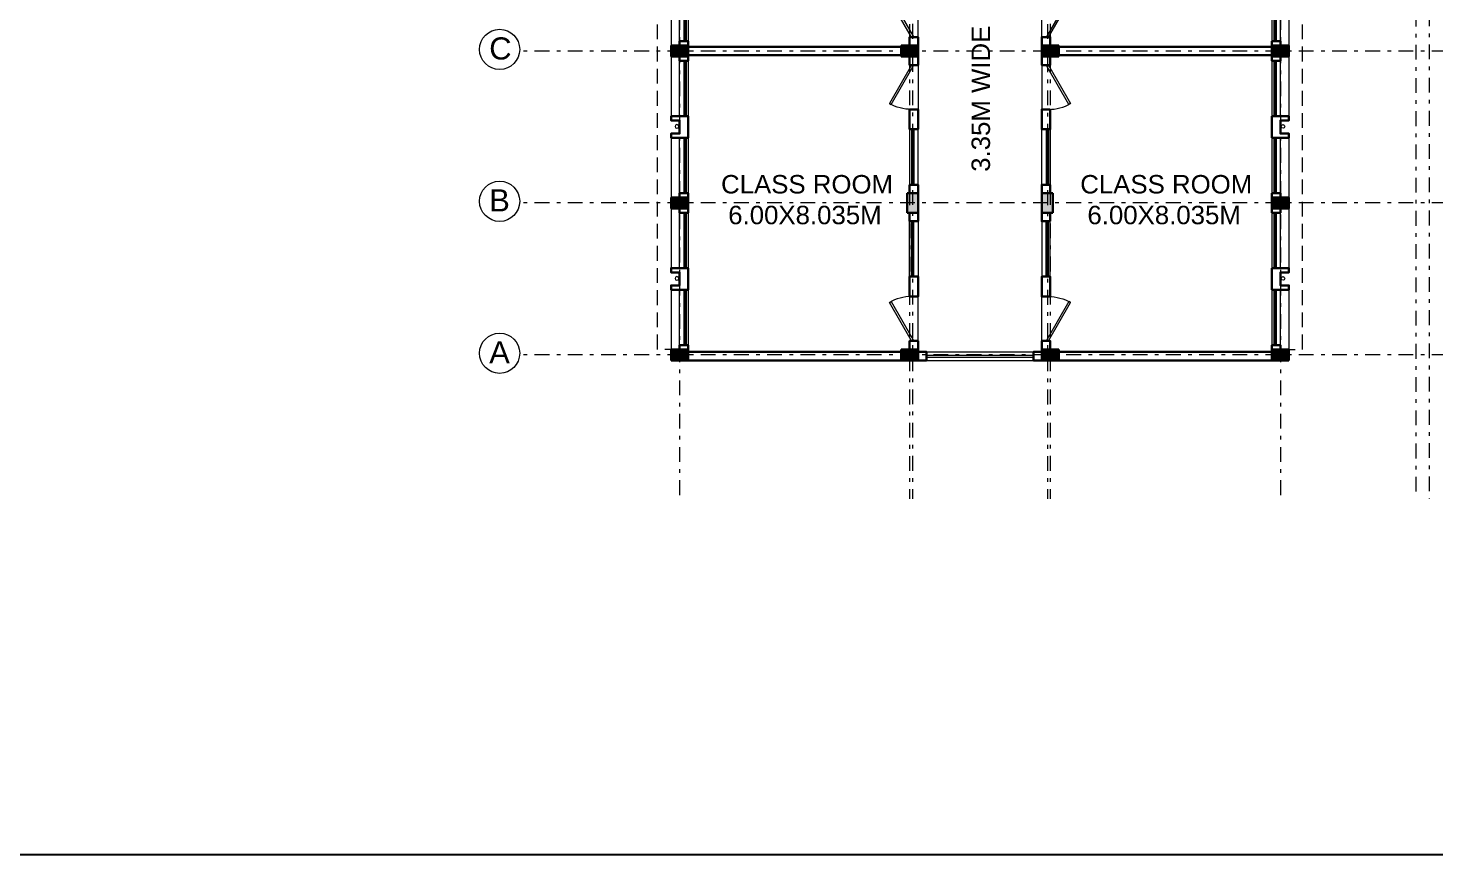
# Model space of a CAD drawing. Header units: millimetres. Extents: x 3614 to 12428, y -844 to 6844.
# Drawn here: x 5514.79 to 5552.89, y -352.73 to -330.34 of the extents above; entities that cross this region are included whole.
import ezdxf

# ---------------------------------------------------------------- set-up
doc = ezdxf.new("R2010")
doc.units = ezdxf.units.MM
doc.header["$LTSCALE"] = 40
doc.header["$MEASUREMENT"] = 0
for name, pattern in [('CENTER2', [1.125, 0.75, -0.125, 0.125, -0.125]), ('DASHDOT', [1, 0.5, -0.25, 0, -0.25]), ('DASHED', [0.75, 0.5, -0.25])]:
    doc.linetypes.add(name, pattern=pattern)
doc.layers.get('0').update_dxf_attribs({"linetype": 'CONTINUOUS', "lineweight": 20})
for name, color, linetype, lineweight in [('Beam', 254, 'CONTINUOUS', 25), ('CLL LEV.', 15, 'CONTINUOUS', 18), ('Column', 252, 'CONTINUOUS', 30), ('Column Hatch', 253, 'CONTINUOUS', 13), ('Door', 54, 'CONTINUOUS', 18), ('Fixture', 44, 'CONTINUOUS', 15), ('GRID', 134, 'DASHDOT', 13), ('GRID TEXT', 134, 'CENTER2', 13), ('Hidden', 30, 'DASHED', 18), ('TEXT', 7, 'CONTINUOUS', 20), ('Ventilator', 6, 'DASHED', 18), ('Wall', 7, 'CONTINUOUS', 30), ('Window', 150, 'CONTINUOUS', 15), ('Window-Wall', 7, 'CONTINUOUS', 18)]:
    doc.layers.add(name, color=color, linetype=linetype, lineweight=lineweight)
doc.styles.add('DIM', font='arial.ttf')
doc.styles.add('Tabrej.', font='GOTHIC.TTF', dxfattribs={"height": 1})

# ---------------------------------------------------------------- blocks, each defined once
blk = doc.blocks.new('COLM 530')
at = {"layer": 'Column Hatch'}
h = blk.add_hatch(color=0, dxfattribs=at)
h.dxf.hatch_style = 1
h.paths.add_polyline_path([(5443.518, -633.795), (5443.218, -633.795), (5443.218, -634.325), (5443.518, -634.325)])
at = {"layer": 'Column'}
for p, q in [((5443.518, -633.795), (5443.218, -633.795)), ((5443.218, -633.795), (5443.218, -634.325)), ((5443.518, -634.325), (5443.518, -633.795)), ((5443.218, -634.325), (5443.518, -634.325))]:
    blk.add_line(p, q, dxfattribs=at)
blk = doc.blocks.new('COLUMN 546')
at = {"layer": 'Column Hatch'}
h = blk.add_hatch(color=0, dxfattribs=at)
h.dxf.hatch_style = 1
h.paths.add_polyline_path([(0, 0), (0.3, 0), (0.3, 0.46), (0, 0.46)])
at = {"layer": 'Column'}
for p, q in [((0.3, 0.46), (0, 0.46)), ((0, 0.46), (0, 0)), ((0.3, 0), (0.3, 0.46)), ((0, 0), (0.3, 0))]:
    blk.add_line(p, q, dxfattribs=at)
blk = doc.blocks.new('VENT 2')
at = {"layer": 'Ventilator', "linetype": 'Continuous', "ltscale": 0.02}
for p, q in [((0, 0.182), (1.5, 0.182)), ((0, 0.152), (1.5, 0.152))]:
    blk.add_line(p, q, dxfattribs=at)
at = {"layer": 'Window-Wall'}
for p, q in [((0, 0.23), (1.5, 0.23)), ((0, 0), (0, 0.23)), ((0, 0.115), (1.5, 0.115)), ((1.5, 0), (0, 0)), ((1.5, 0.23), (1.5, 0))]:
    blk.add_line(p, q, dxfattribs=at)
blk = doc.blocks.new('*U18')
for p, q in [((0, 0), (0, -6)), ((40, 0), (40, -6))]:
    blk.add_line(p, q)
blk.add_lwpolyline([(0, 0), (34.6, 20), (35.5, 18.5), (0.9, -1.5)], close=True)
blk.add_arc((0, 0), 40, 0, 30)
blk = doc.blocks.new('DOOR1')
at = {"layer": 'Door'}
blk.add_line((0, 0), (1.2, 0), dxfattribs=at)
at = {"layer": 'Door', "xscale": 0.0300000000000013, "yscale": 0.0300000000000013, "zscale": 0.0300000000000013}
blk.add_blockref('*U18', (0, 0.18), dxfattribs=at)
blk = doc.blocks.new('class 1')
at = {"layer": 'Wall'}
for points in [[(0.23, -0.035), (0, -0.035), (0, -0.265), (0.23, -0.265), (0.23, -0.035)], [(0.23, -1.465), (0, -1.465), (0, -2.005), (0.23, -2.005), (0.23, -1.465)], [(0.23, -3.505), (0, -3.505), (0, -3.735), (0.23, -3.735), (0.23, -3.505)]]:
    blk.add_lwpolyline(points, dxfattribs=at)
at = {"layer": 'Wall', "rotation": 270}
for name, p in [('DOOR1', (0, -0.265)), ('VENT 2', (0, -2.005))]:
    blk.add_blockref(name, p, dxfattribs=at)
blk = doc.blocks.new('WINDOW 1')
at = {"layer": 'CLL LEV.'}
for p, q in [((-0.115, -0.23), (-0.115, -0.46)), ((1.615, -0.23), (1.615, -0.46)), ((-0.115, -0.46), (1.615, -0.46))]:
    blk.add_line(p, q, dxfattribs=at)
at = {"layer": 'Window'}
for p, q in [((0, -0.051), (1.5, -0.051)), ((0, -0.081), (1.5, -0.081))]:
    blk.add_line(p, q, dxfattribs=at)
at = {"layer": 'Window-Wall'}
for p, q in [((0, 0), (1.5, 0)), ((0, -0.23), (0, 0)), ((1.5, 0), (1.5, -0.23)), ((0, -0.115), (1.5, -0.115)), ((1.5, -0.23), (0, -0.23))]:
    blk.add_line(p, q, dxfattribs=at)
blk = doc.blocks.new('SHAFT2')
at = {"layer": 'Fixture'}
blk.add_circle((0.302, 0.307), 0.05, dxfattribs=at)
at = {"layer": 'Wall'}
blk.add_lwpolyline([(0, 0.585), (0.46, 0.585), (0.46, 0.47), (0.23, 0.47), (0.23, 0.115), (0.46, 0.115), (0.46, 0), (0, 0), (0, 0.585)], dxfattribs=at)
blk = doc.blocks.new('GRID TY6')
at = {"layer": 'GRID', "lineweight": 18, "ltscale": 0.02}
for p, q in [((5437.0578, -290.0307), (5437.0578, -340.9309)), ((5443.2878, -290.2754), (5443.2878, -340.9309)), ((5443.3678, -290.2724), (5443.3678, -340.9309)), ((5447.0178, -290.2754), (5447.0178, -340.9309)), ((5447.0978, -290.2724), (5447.0978, -340.9309)), ((5453.3278, -290.0307), (5453.3278, -340.9309)), ((5457.0008, -291.7377), (5457.0008, -340.9309)), ((5457.3628, -291.727), (5457.3628, -340.9309)), ((5508.2295, -328.8056), (5432.7255, -328.8056)), ((5508.2295, -332.9206), (5432.7255, -332.9206)), ((5508.2295, -337.0356), (5432.7255, -337.0356))]:
    blk.add_line(p, q, dxfattribs=at)
at = {"layer": 'GRID TEXT', "linetype": 'ByBlock', "lineweight": 20, "ltscale": 0.05}
for centre in [(5432.1826, -328.7606), (5432.1826, -332.8756), (5432.1826, -336.9906)]:
    blk.add_circle(centre, 0.5447, dxfattribs=at)
at = {"layer": 'GRID TEXT', "lineweight": 18, "ltscale": 0.05, "char_height": 0.6, "attachment_point": 1, "style": 'Tabrej.'}
for s, insert in [('{\\fArial|b0|i0|c0|p34;C}', (5431.9006, -328.4344)), ('{\\fArial|b0|i0|c0|p34;B}', (5431.9006, -332.5494)), ('{\\fArial|b0|i0|c0|p34;A}', (5431.9006, -336.6644))]:
    blk.add_mtext_dynamic_manual_height_columns(s, width=2.477927, gutter_width=5, heights=[0], dxfattribs=dict(at, insert=insert))

msp = doc.modelspace()

# ---------------------------------------------------------------- linework, layer by layer
at = {"layer": 'Beam', "ltscale": 0.05}
msp.add_lwpolyline([(5375.2505, -262.6934), (6008.3008, -262.6934), (6008.3008, -352.7314), (5375.2505, -352.7314)], close=True, dxfattribs=at)
at = {"layer": 'Hidden', "ltscale": 0.02}
for p, q in [((5531.8318, -339.0391), (5531.8318, -310.2341)), ((5549.3018, -339.0391), (5549.3018, -322.6612)), ((5532.4318, -339.0391), (5531.8318, -339.0391)), ((5548.7018, -339.0391), (5549.3018, -339.0391))]:
    msp.add_line(p, q, dxfattribs=at)
at = {"layer": 'Wall'}
for p, q in [((5538.4318, -330.8441), (5532.6618, -330.8441)), ((5538.4318, -331.0741), (5532.6618, -331.0741)), ((5542.7018, -330.8441), (5548.4718, -330.8441)), ((5542.7018, -331.0741), (5548.4718, -331.0741)), ((5538.4318, -339.1091), (5532.6618, -339.1091)), ((5538.4318, -339.3391), (5532.6618, -339.3391)), ((5542.7018, -339.1091), (5548.4718, -339.1091)), ((5542.7018, -339.3391), (5548.4718, -339.3391))]:
    msp.add_line(p, q, dxfattribs=at)
for points in [[(5532.4318, -330.8091), (5532.4318, -330.6941), (5532.6618, -330.6941), (5532.6618, -330.8091), (5532.4318, -330.8091)], [(5548.7018, -330.8091), (5548.7018, -330.6941), (5548.4718, -330.6941), (5548.4718, -330.8091), (5548.7018, -330.8091)], [(5532.4318, -331.1091), (5532.4318, -331.2241), (5532.6618, -331.2241), (5532.6618, -331.1091), (5532.4318, -331.1091)], [(5532.4318, -331.2241), (5532.4318, -331.1091), (5532.6618, -331.1091), (5532.6618, -331.2241), (5532.4318, -331.2241)], [(5538.6618, -331.1091), (5538.8918, -331.1091), (5538.8918, -331.3391), (5538.6618, -331.3391), (5538.6618, -331.1091)], [(5542.4718, -331.1091), (5542.2418, -331.1091), (5542.2418, -331.3391), (5542.4718, -331.3391), (5542.4718, -331.1091)], [(5548.7018, -331.1091), (5548.7018, -331.2241), (5548.4718, -331.2241), (5548.4718, -331.1091), (5548.7018, -331.1091)], [(5548.7018, -331.2241), (5548.7018, -331.1091), (5548.4718, -331.1091), (5548.4718, -331.2241), (5548.7018, -331.2241)], [(5538.6618, -332.5391), (5538.8918, -332.5391), (5538.8918, -333.0791), (5538.6618, -333.0791), (5538.6618, -332.5391)], [(5542.4718, -332.5391), (5542.2418, -332.5391), (5542.2418, -333.0791), (5542.4718, -333.0791), (5542.4718, -332.5391)], [(5532.4318, -334.9241), (5532.4318, -334.8091), (5532.6618, -334.8091), (5532.6618, -334.9241), (5532.4318, -334.9241)], [(5538.6618, -334.5791), (5538.8918, -334.5791), (5538.8918, -334.8091), (5538.6618, -334.8091), (5538.6618, -334.5791)], [(5542.4718, -334.5791), (5542.2418, -334.5791), (5542.2418, -334.8091), (5542.4718, -334.8091), (5542.4718, -334.5791)], [(5548.7018, -334.9241), (5548.7018, -334.8091), (5548.4718, -334.8091), (5548.4718, -334.9241), (5548.7018, -334.9241)], [(5532.4318, -335.2241), (5532.4318, -335.3391), (5532.6618, -335.3391), (5532.6618, -335.2241), (5532.4318, -335.2241)], [(5532.4318, -335.3391), (5532.4318, -335.2241), (5532.6618, -335.2241), (5532.6618, -335.3391), (5532.4318, -335.3391)], [(5548.7018, -335.2241), (5548.7018, -335.3391), (5548.4718, -335.3391), (5548.4718, -335.2241), (5548.7018, -335.2241)], [(5548.7018, -335.3391), (5548.7018, -335.2241), (5548.4718, -335.2241), (5548.4718, -335.3391), (5548.7018, -335.3391)], [(5538.6618, -335.5683), (5538.8918, -335.5683), (5538.8918, -335.3383), (5538.6618, -335.3383), (5538.6618, -335.5683)], [(5542.4718, -335.5691), (5542.2418, -335.5691), (5542.2418, -335.3391), (5542.4718, -335.3391), (5542.4718, -335.5691)], [(5538.6618, -337.6091), (5538.8918, -337.6091), (5538.8918, -337.0683), (5538.6618, -337.0683), (5538.6618, -337.6091)], [(5542.4718, -337.6091), (5542.2418, -337.6091), (5542.2418, -337.0691), (5542.4718, -337.0691), (5542.4718, -337.6091)], [(5532.4318, -339.0391), (5532.4318, -338.9241), (5532.6618, -338.9241), (5532.6618, -339.0391), (5532.4318, -339.0391)], [(5538.6618, -339.0391), (5538.8918, -339.0391), (5538.8918, -338.8091), (5538.6618, -338.8091), (5538.6618, -339.0391)], [(5542.4718, -339.0391), (5542.2418, -339.0391), (5542.2418, -338.8091), (5542.4718, -338.8091), (5542.4718, -339.0391)], [(5548.7018, -339.0391), (5548.7018, -338.9241), (5548.4718, -338.9241), (5548.4718, -339.0391), (5548.7018, -339.0391)], [(5539.1218, -339.3391), (5539.1218, -339.1091), (5538.8918, -339.1091), (5538.8918, -339.3391), (5539.1218, -339.3391)], [(5542.2418, -339.3391), (5542.2418, -339.1091), (5542.0118, -339.1091), (5542.0118, -339.3391), (5542.2418, -339.3391)]]:
    msp.add_lwpolyline(points, dxfattribs=at)
at = {"layer": 'Window', "linetype": 'ByBlock', "ltscale": 0.05}
for p, q in [((5539.1218, -339.1991), (5542.0118, -339.1991)), ((5539.1218, -339.2491), (5542.0118, -339.2491))]:
    msp.add_line(p, q, dxfattribs=at)
at = {"layer": 'Window-Wall', "linetype": 'ByBlock', "ltscale": 0.05}
for p, q in [((5539.1218, -339.1091), (5542.0118, -339.1091)), ((5539.1218, -339.3391), (5542.0118, -339.3391))]:
    msp.add_line(p, q, dxfattribs=at)

# ---------------------------------------------------------------- block references
for name, p in [('GRID TY6', (95.374, -2.1535)), ('COLM 530', (95.374, 298.9858)), ('COLM 530', (99.024, 298.9858))]:
    msp.add_blockref(name, p)
at = {"linetype": 'ByBlock', "rotation": 180}
msp.add_blockref('class 1', (5538.8918, -330.8441), dxfattribs=at)
at = {"linetype": 'ByBlock', "xscale": -1, "rotation": 180}
msp.add_blockref('class 1', (5542.2418, -330.8441), dxfattribs=at)
at = {"color": 7, "extrusion": (0, 0, -1), "xscale": -1, "zscale": -1, "rotation": 270}
for p in [(-5532.6618, -331.1091), (-5538.8918, -331.1091), (-5532.6618, -335.2241), (-5532.6618, -339.3391), (-5538.8918, -339.3391)]:
    msp.add_blockref('COLUMN 546', p, dxfattribs=at)
at = {"color": 7, "extrusion": (0, 0, -1), "zscale": -1, "rotation": 90.00000000000004}
for p in [(-5542.2418, -331.1091), (-5548.4718, -331.1091), (-5548.4718, -335.2241), (-5542.2418, -339.3391), (-5548.4718, -339.3391)]:
    msp.add_blockref('COLUMN 546', p, dxfattribs=at)
at = {"linetype": 'ByBlock', "extrusion": (0, 0, -1), "zscale": -1}
for p in [(-5532.6618, -333.3091), (-5532.6618, -337.4241)]:
    msp.add_blockref('SHAFT2', p, dxfattribs=at)
at = {"linetype": 'ByBlock'}
for p in [(5548.4718, -333.3091), (5548.4718, -337.4241)]:
    msp.add_blockref('SHAFT2', p, dxfattribs=at)
at = {"layer": 'CLL LEV.', "rotation": 270}
for p in [(5532.6618, -329.1941), (5532.6618, -331.2241), (5532.6618, -333.3091), (5532.6618, -335.3391), (5532.6618, -337.4241)]:
    msp.add_blockref('WINDOW 1', p, dxfattribs=at)
at = {"layer": 'CLL LEV.', "extrusion": (0, 0, -1), "zscale": -1, "rotation": 270}
for p in [(-5548.4718, -329.1941), (-5548.4718, -331.2241), (-5548.4718, -333.3091), (-5548.4718, -335.3391), (-5548.4718, -337.4241)]:
    msp.add_blockref('WINDOW 1', p, dxfattribs=at)
at = {"layer": 'Wall', "extrusion": (0, 0, -1), "zscale": -1}
for name, p, rotation in [('DOOR1', (-5538.8918, -331.3391), 270), ('VENT 2', (-5538.8918, -333.0791), 270), ('VENT 2', (-5542.2418, -337.0691), 90), ('DOOR1', (-5542.2418, -338.8091), 90)]:
    msp.add_blockref(name, p, dxfattribs=dict(at, rotation=rotation))
at = {"layer": 'Wall'}
for name, p, rotation in [('DOOR1', (5542.2418, -331.3391), 270), ('VENT 2', (5542.2418, -333.0791), 270), ('VENT 2', (5538.8918, -337.0683), 89.99999999999999), ('DOOR1', (5538.8918, -338.8091), 89.99999999999999)]:
    msp.add_blockref(name, p, dxfattribs=dict(at, rotation=rotation))

# ---------------------------------------------------------------- texts
at = {"layer": 'TEXT', "insert": (5540.338, -334.2302), "char_height": 0.5, "attachment_point": 1, "rotation": 90, "style": 'DIM'}
msp.add_mtext_dynamic_manual_height_columns('{\\fArial|b0|i0|c0|p34;3.35M WIDE CORRIDOR}', width=19.989683, gutter_width=5, heights=[0], dxfattribs=at)
at = {"layer": 'TEXT', "char_height": 0.5, "attachment_point": 1, "style": 'DIM'}
for insert in [(5533.5543, -334.3165), (5543.2826, -334.3165)]:
    msp.add_mtext_dynamic_manual_height_columns('{\\fArial|b0|i0|c0|p34;CLASS ROOM\\P 6.00X8.035M}', width=19.989683, gutter_width=5, heights=[0], dxfattribs=dict(at, insert=insert))

doc.saveas('drawing.dxf')
